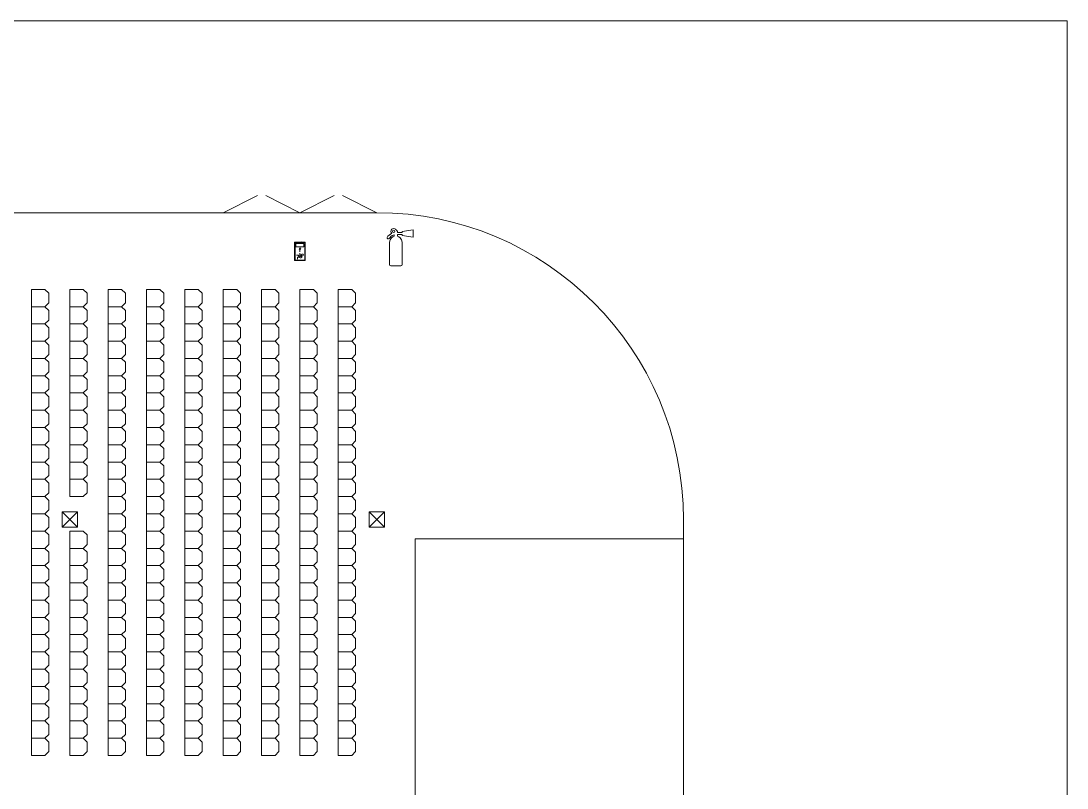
# Model space of a CAD drawing. Header units: metres. Extents: x -5 to 50, y -3 to 37.
# Drawn here: x 22.73 to 50, y 17 to 37 of the extents above; entities that cross this region are included whole.
import ezdxf

# ---------------------------------------------------------------- set-up
doc = ezdxf.new("R2010")
doc.units = ezdxf.units.M
for name, color, linetype, lineweight, true_color in [('Interior', 6, 'Continuous', 0, 0xff00ff), ('Meta', 178, 'Continuous', 0, 0x000000), ('Symbols', 5, 'Continuous', 0, 0x0000ff), ('Tent', 178, 'Continuous', 0, 0x000000)]:
    doc.layers.add(name, color=color, linetype=linetype, lineweight=lineweight, true_color=true_color)

msp = doc.modelspace()

# ---------------------------------------------------------------- linework, layer by layer
at = {"layer": 'Interior', "flags": 128}
for points in [[(23.35, 30), (23.45, 29.9), (23.45, 29.65), (23.35, 29.55), (23, 29.55), (23, 30)], [(24.35, 30), (24.45, 29.9), (24.45, 29.65), (24.35, 29.55), (24, 29.55), (24, 30)], [(25.35, 30), (25.45, 29.9), (25.45, 29.65), (25.35, 29.55), (25, 29.55), (25, 30)], [(26.35, 30), (26.45, 29.9), (26.45, 29.65), (26.35, 29.55), (26, 29.55), (26, 30)], [(27.35, 30), (27.45, 29.9), (27.45, 29.65), (27.35, 29.55), (27, 29.55), (27, 30)], [(28.35, 30), (28.45, 29.9), (28.45, 29.65), (28.35, 29.55), (28, 29.55), (28, 30)], [(29.35, 30), (29.45, 29.9), (29.45, 29.65), (29.35, 29.55), (29, 29.55), (29, 30)], [(30.35, 30), (30.45, 29.9), (30.45, 29.65), (30.35, 29.55), (30, 29.55), (30, 30)], [(31.35, 30), (31.45, 29.9), (31.45, 29.65), (31.35, 29.55), (31, 29.55), (31, 30)], [(23.35, 29.55), (23.45, 29.45), (23.45, 29.2), (23.35, 29.1), (23, 29.1), (23, 29.55)], [(24.35, 29.55), (24.45, 29.45), (24.45, 29.2), (24.35, 29.1), (24, 29.1), (24, 29.55)], [(25.35, 29.55), (25.45, 29.45), (25.45, 29.2), (25.35, 29.1), (25, 29.1), (25, 29.55)], [(26.35, 29.55), (26.45, 29.45), (26.45, 29.2), (26.35, 29.1), (26, 29.1), (26, 29.55)], [(27.35, 29.55), (27.45, 29.45), (27.45, 29.2), (27.35, 29.1), (27, 29.1), (27, 29.55)], [(28.35, 29.55), (28.45, 29.45), (28.45, 29.2), (28.35, 29.1), (28, 29.1), (28, 29.55)], [(29.35, 29.55), (29.45, 29.45), (29.45, 29.2), (29.35, 29.1), (29, 29.1), (29, 29.55)], [(30.35, 29.55), (30.45, 29.45), (30.45, 29.2), (30.35, 29.1), (30, 29.1), (30, 29.55)], [(31.35, 29.55), (31.45, 29.45), (31.45, 29.2), (31.35, 29.1), (31, 29.1), (31, 29.55)], [(23.35, 29.1), (23.45, 29), (23.45, 28.75), (23.35, 28.65), (23, 28.65), (23, 29.1)], [(24.35, 29.1), (24.45, 29), (24.45, 28.75), (24.35, 28.65), (24, 28.65), (24, 29.1)], [(25.35, 29.1), (25.45, 29), (25.45, 28.75), (25.35, 28.65), (25, 28.65), (25, 29.1)], [(26.35, 29.1), (26.45, 29), (26.45, 28.75), (26.35, 28.65), (26, 28.65), (26, 29.1)], [(27.35, 29.1), (27.45, 29), (27.45, 28.75), (27.35, 28.65), (27, 28.65), (27, 29.1)], [(28.35, 29.1), (28.45, 29), (28.45, 28.75), (28.35, 28.65), (28, 28.65), (28, 29.1)], [(29.35, 29.1), (29.45, 29), (29.45, 28.75), (29.35, 28.65), (29, 28.65), (29, 29.1)], [(30.35, 29.1), (30.45, 29), (30.45, 28.75), (30.35, 28.65), (30, 28.65), (30, 29.1)], [(31.35, 29.1), (31.45, 29), (31.45, 28.75), (31.35, 28.65), (31, 28.65), (31, 29.1)], [(23.35, 28.65), (23.45, 28.55), (23.45, 28.3), (23.35, 28.2), (23, 28.2), (23, 28.65)], [(24.35, 28.65), (24.45, 28.55), (24.45, 28.3), (24.35, 28.2), (24, 28.2), (24, 28.65)], [(25.35, 28.65), (25.45, 28.55), (25.45, 28.3), (25.35, 28.2), (25, 28.2), (25, 28.65)], [(26.35, 28.65), (26.45, 28.55), (26.45, 28.3), (26.35, 28.2), (26, 28.2), (26, 28.65)], [(27.35, 28.65), (27.45, 28.55), (27.45, 28.3), (27.35, 28.2), (27, 28.2), (27, 28.65)], [(28.35, 28.65), (28.45, 28.55), (28.45, 28.3), (28.35, 28.2), (28, 28.2), (28, 28.65)], [(29.35, 28.65), (29.45, 28.55), (29.45, 28.3), (29.35, 28.2), (29, 28.2), (29, 28.65)], [(30.35, 28.65), (30.45, 28.55), (30.45, 28.3), (30.35, 28.2), (30, 28.2), (30, 28.65)], [(31.35, 28.65), (31.45, 28.55), (31.45, 28.3), (31.35, 28.2), (31, 28.2), (31, 28.65)], [(23.35, 28.2), (23.45, 28.1), (23.45, 27.85), (23.35, 27.75), (23, 27.75), (23, 28.2)], [(24.35, 28.2), (24.45, 28.1), (24.45, 27.85), (24.35, 27.75), (24, 27.75), (24, 28.2)], [(25.35, 28.2), (25.45, 28.1), (25.45, 27.85), (25.35, 27.75), (25, 27.75), (25, 28.2)], [(26.35, 28.2), (26.45, 28.1), (26.45, 27.85), (26.35, 27.75), (26, 27.75), (26, 28.2)], [(27.35, 28.2), (27.45, 28.1), (27.45, 27.85), (27.35, 27.75), (27, 27.75), (27, 28.2)], [(28.35, 28.2), (28.45, 28.1), (28.45, 27.85), (28.35, 27.75), (28, 27.75), (28, 28.2)], [(29.35, 28.2), (29.45, 28.1), (29.45, 27.85), (29.35, 27.75), (29, 27.75), (29, 28.2)], [(30.35, 28.2), (30.45, 28.1), (30.45, 27.85), (30.35, 27.75), (30, 27.75), (30, 28.2)], [(31.35, 28.2), (31.45, 28.1), (31.45, 27.85), (31.35, 27.75), (31, 27.75), (31, 28.2)], [(23.35, 27.75), (23.45, 27.65), (23.45, 27.4), (23.35, 27.3), (23, 27.3), (23, 27.75)], [(24.35, 27.75), (24.45, 27.65), (24.45, 27.4), (24.35, 27.3), (24, 27.3), (24, 27.75)], [(25.35, 27.75), (25.45, 27.65), (25.45, 27.4), (25.35, 27.3), (25, 27.3), (25, 27.75)], [(26.35, 27.75), (26.45, 27.65), (26.45, 27.4), (26.35, 27.3), (26, 27.3), (26, 27.75)], [(27.35, 27.75), (27.45, 27.65), (27.45, 27.4), (27.35, 27.3), (27, 27.3), (27, 27.75)], [(28.35, 27.75), (28.45, 27.65), (28.45, 27.4), (28.35, 27.3), (28, 27.3), (28, 27.75)], [(29.35, 27.75), (29.45, 27.65), (29.45, 27.4), (29.35, 27.3), (29, 27.3), (29, 27.75)], [(30.35, 27.75), (30.45, 27.65), (30.45, 27.4), (30.35, 27.3), (30, 27.3), (30, 27.75)], [(31.35, 27.75), (31.45, 27.65), (31.45, 27.4), (31.35, 27.3), (31, 27.3), (31, 27.75)], [(23.35, 27.3), (23.45, 27.2), (23.45, 26.95), (23.35, 26.85), (23, 26.85), (23, 27.3)], [(24.35, 27.3), (24.45, 27.2), (24.45, 26.95), (24.35, 26.85), (24, 26.85), (24, 27.3)], [(25.35, 27.3), (25.45, 27.2), (25.45, 26.95), (25.35, 26.85), (25, 26.85), (25, 27.3)], [(26.35, 27.3), (26.45, 27.2), (26.45, 26.95), (26.35, 26.85), (26, 26.85), (26, 27.3)], [(27.35, 27.3), (27.45, 27.2), (27.45, 26.95), (27.35, 26.85), (27, 26.85), (27, 27.3)], [(28.35, 27.3), (28.45, 27.2), (28.45, 26.95), (28.35, 26.85), (28, 26.85), (28, 27.3)], [(29.35, 27.3), (29.45, 27.2), (29.45, 26.95), (29.35, 26.85), (29, 26.85), (29, 27.3)], [(30.35, 27.3), (30.45, 27.2), (30.45, 26.95), (30.35, 26.85), (30, 26.85), (30, 27.3)], [(31.35, 27.3), (31.45, 27.2), (31.45, 26.95), (31.35, 26.85), (31, 26.85), (31, 27.3)], [(23.35, 26.85), (23.45, 26.75), (23.45, 26.5), (23.35, 26.4), (23, 26.4), (23, 26.85)], [(24.35, 26.85), (24.45, 26.75), (24.45, 26.5), (24.35, 26.4), (24, 26.4), (24, 26.85)], [(25.35, 26.85), (25.45, 26.75), (25.45, 26.5), (25.35, 26.4), (25, 26.4), (25, 26.85)], [(26.35, 26.85), (26.45, 26.75), (26.45, 26.5), (26.35, 26.4), (26, 26.4), (26, 26.85)], [(27.35, 26.85), (27.45, 26.75), (27.45, 26.5), (27.35, 26.4), (27, 26.4), (27, 26.85)], [(28.35, 26.85), (28.45, 26.75), (28.45, 26.5), (28.35, 26.4), (28, 26.4), (28, 26.85)], [(29.35, 26.85), (29.45, 26.75), (29.45, 26.5), (29.35, 26.4), (29, 26.4), (29, 26.85)], [(30.35, 26.85), (30.45, 26.75), (30.45, 26.5), (30.35, 26.4), (30, 26.4), (30, 26.85)], [(31.35, 26.85), (31.45, 26.75), (31.45, 26.5), (31.35, 26.4), (31, 26.4), (31, 26.85)], [(23.35, 26.4), (23.45, 26.3), (23.45, 26.05), (23.35, 25.95), (23, 25.95), (23, 26.4)], [(24.35, 26.4), (24.45, 26.3), (24.45, 26.05), (24.35, 25.95), (24, 25.95), (24, 26.4)], [(25.35, 26.4), (25.45, 26.3), (25.45, 26.05), (25.35, 25.95), (25, 25.95), (25, 26.4)], [(26.35, 26.4), (26.45, 26.3), (26.45, 26.05), (26.35, 25.95), (26, 25.95), (26, 26.4)], [(27.35, 26.4), (27.45, 26.3), (27.45, 26.05), (27.35, 25.95), (27, 25.95), (27, 26.4)], [(28.35, 26.4), (28.45, 26.3), (28.45, 26.05), (28.35, 25.95), (28, 25.95), (28, 26.4)], [(29.35, 26.4), (29.45, 26.3), (29.45, 26.05), (29.35, 25.95), (29, 25.95), (29, 26.4)], [(30.35, 26.4), (30.45, 26.3), (30.45, 26.05), (30.35, 25.95), (30, 25.95), (30, 26.4)], [(31.35, 26.4), (31.45, 26.3), (31.45, 26.05), (31.35, 25.95), (31, 25.95), (31, 26.4)], [(23.35, 25.95), (23.45, 25.85), (23.45, 25.6), (23.35, 25.5), (23, 25.5), (23, 25.95)], [(24.35, 25.95), (24.45, 25.85), (24.45, 25.6), (24.35, 25.5), (24, 25.5), (24, 25.95)], [(25.35, 25.95), (25.45, 25.85), (25.45, 25.6), (25.35, 25.5), (25, 25.5), (25, 25.95)], [(26.35, 25.95), (26.45, 25.85), (26.45, 25.6), (26.35, 25.5), (26, 25.5), (26, 25.95)], [(27.35, 25.95), (27.45, 25.85), (27.45, 25.6), (27.35, 25.5), (27, 25.5), (27, 25.95)], [(28.35, 25.95), (28.45, 25.85), (28.45, 25.6), (28.35, 25.5), (28, 25.5), (28, 25.95)], [(29.35, 25.95), (29.45, 25.85), (29.45, 25.6), (29.35, 25.5), (29, 25.5), (29, 25.95)], [(30.35, 25.95), (30.45, 25.85), (30.45, 25.6), (30.35, 25.5), (30, 25.5), (30, 25.95)], [(31.35, 25.95), (31.45, 25.85), (31.45, 25.6), (31.35, 25.5), (31, 25.5), (31, 25.95)], [(23.35, 25.5), (23.45, 25.4), (23.45, 25.15), (23.35, 25.05), (23, 25.05), (23, 25.5)], [(24.35, 25.5), (24.45, 25.4), (24.45, 25.15), (24.35, 25.05), (24, 25.05), (24, 25.5)], [(25.35, 25.5), (25.45, 25.4), (25.45, 25.15), (25.35, 25.05), (25, 25.05), (25, 25.5)], [(26.35, 25.5), (26.45, 25.4), (26.45, 25.15), (26.35, 25.05), (26, 25.05), (26, 25.5)], [(27.35, 25.5), (27.45, 25.4), (27.45, 25.15), (27.35, 25.05), (27, 25.05), (27, 25.5)], [(28.35, 25.5), (28.45, 25.4), (28.45, 25.15), (28.35, 25.05), (28, 25.05), (28, 25.5)], [(29.35, 25.5), (29.45, 25.4), (29.45, 25.15), (29.35, 25.05), (29, 25.05), (29, 25.5)], [(30.35, 25.5), (30.45, 25.4), (30.45, 25.15), (30.35, 25.05), (30, 25.05), (30, 25.5)], [(31.35, 25.5), (31.45, 25.4), (31.45, 25.15), (31.35, 25.05), (31, 25.05), (31, 25.5)], [(23.35, 25.05), (23.45, 24.95), (23.45, 24.7), (23.35, 24.6), (23, 24.6), (23, 25.05)], [(24.35, 25.05), (24.45, 24.95), (24.45, 24.7), (24.35, 24.6), (24, 24.6), (24, 25.05)], [(25.35, 25.05), (25.45, 24.95), (25.45, 24.7), (25.35, 24.6), (25, 24.6), (25, 25.05)], [(26.35, 25.05), (26.45, 24.95), (26.45, 24.7), (26.35, 24.6), (26, 24.6), (26, 25.05)], [(27.35, 25.05), (27.45, 24.95), (27.45, 24.7), (27.35, 24.6), (27, 24.6), (27, 25.05)], [(28.35, 25.05), (28.45, 24.95), (28.45, 24.7), (28.35, 24.6), (28, 24.6), (28, 25.05)], [(29.35, 25.05), (29.45, 24.95), (29.45, 24.7), (29.35, 24.6), (29, 24.6), (29, 25.05)], [(30.35, 25.05), (30.45, 24.95), (30.45, 24.7), (30.35, 24.6), (30, 24.6), (30, 25.05)], [(31.35, 25.05), (31.45, 24.95), (31.45, 24.7), (31.35, 24.6), (31, 24.6), (31, 25.05)], [(23.35, 24.6), (23.45, 24.5), (23.45, 24.25), (23.35, 24.15), (23, 24.15), (23, 24.6)], [(25.35, 24.6), (25.45, 24.5), (25.45, 24.25), (25.35, 24.15), (25, 24.15), (25, 24.6)], [(26.35, 24.6), (26.45, 24.5), (26.45, 24.25), (26.35, 24.15), (26, 24.15), (26, 24.6)], [(27.35, 24.6), (27.45, 24.5), (27.45, 24.25), (27.35, 24.15), (27, 24.15), (27, 24.6)], [(28.35, 24.6), (28.45, 24.5), (28.45, 24.25), (28.35, 24.15), (28, 24.15), (28, 24.6)], [(29.35, 24.6), (29.45, 24.5), (29.45, 24.25), (29.35, 24.15), (29, 24.15), (29, 24.6)], [(30.35, 24.6), (30.45, 24.5), (30.45, 24.25), (30.35, 24.15), (30, 24.15), (30, 24.6)], [(31.35, 24.6), (31.45, 24.5), (31.45, 24.25), (31.35, 24.15), (31, 24.15), (31, 24.6)], [(23.35, 24.15), (23.45, 24.05), (23.45, 23.8), (23.35, 23.7), (23, 23.7), (23, 24.15)], [(25.35, 24.15), (25.45, 24.05), (25.45, 23.8), (25.35, 23.7), (25, 23.7), (25, 24.15)], [(26.35, 24.15), (26.45, 24.05), (26.45, 23.8), (26.35, 23.7), (26, 23.7), (26, 24.15)], [(27.35, 24.15), (27.45, 24.05), (27.45, 23.8), (27.35, 23.7), (27, 23.7), (27, 24.15)], [(28.35, 24.15), (28.45, 24.05), (28.45, 23.8), (28.35, 23.7), (28, 23.7), (28, 24.15)], [(29.35, 24.15), (29.45, 24.05), (29.45, 23.8), (29.35, 23.7), (29, 23.7), (29, 24.15)], [(30.35, 24.15), (30.45, 24.05), (30.45, 23.8), (30.35, 23.7), (30, 23.7), (30, 24.15)], [(31.35, 24.15), (31.45, 24.05), (31.45, 23.8), (31.35, 23.7), (31, 23.7), (31, 24.15)], [(23.35, 23.7), (23.45, 23.6), (23.45, 23.35), (23.35, 23.25), (23, 23.25), (23, 23.7)], [(24.35, 23.7), (24.45, 23.6), (24.45, 23.35), (24.35, 23.25), (24, 23.25), (24, 23.7)], [(25.35, 23.7), (25.45, 23.6), (25.45, 23.35), (25.35, 23.25), (25, 23.25), (25, 23.7)], [(26.35, 23.7), (26.45, 23.6), (26.45, 23.35), (26.35, 23.25), (26, 23.25), (26, 23.7)], [(27.35, 23.7), (27.45, 23.6), (27.45, 23.35), (27.35, 23.25), (27, 23.25), (27, 23.7)], [(28.35, 23.7), (28.45, 23.6), (28.45, 23.35), (28.35, 23.25), (28, 23.25), (28, 23.7)], [(29.35, 23.7), (29.45, 23.6), (29.45, 23.35), (29.35, 23.25), (29, 23.25), (29, 23.7)], [(30.35, 23.7), (30.45, 23.6), (30.45, 23.35), (30.35, 23.25), (30, 23.25), (30, 23.7)], [(31.35, 23.7), (31.45, 23.6), (31.45, 23.35), (31.35, 23.25), (31, 23.25), (31, 23.7)], [(23.35, 23.25), (23.45, 23.15), (23.45, 22.9), (23.35, 22.8), (23, 22.8), (23, 23.25)], [(24.35, 23.25), (24.45, 23.15), (24.45, 22.9), (24.35, 22.8), (24, 22.8), (24, 23.25)], [(25.35, 23.25), (25.45, 23.15), (25.45, 22.9), (25.35, 22.8), (25, 22.8), (25, 23.25)], [(26.35, 23.25), (26.45, 23.15), (26.45, 22.9), (26.35, 22.8), (26, 22.8), (26, 23.25)], [(27.35, 23.25), (27.45, 23.15), (27.45, 22.9), (27.35, 22.8), (27, 22.8), (27, 23.25)], [(28.35, 23.25), (28.45, 23.15), (28.45, 22.9), (28.35, 22.8), (28, 22.8), (28, 23.25)], [(29.35, 23.25), (29.45, 23.15), (29.45, 22.9), (29.35, 22.8), (29, 22.8), (29, 23.25)], [(30.35, 23.25), (30.45, 23.15), (30.45, 22.9), (30.35, 22.8), (30, 22.8), (30, 23.25)], [(31.35, 23.25), (31.45, 23.15), (31.45, 22.9), (31.35, 22.8), (31, 22.8), (31, 23.25)], [(23.35, 22.8), (23.45, 22.7), (23.45, 22.45), (23.35, 22.35), (23, 22.35), (23, 22.8)], [(24.35, 22.8), (24.45, 22.7), (24.45, 22.45), (24.35, 22.35), (24, 22.35), (24, 22.8)], [(25.35, 22.8), (25.45, 22.7), (25.45, 22.45), (25.35, 22.35), (25, 22.35), (25, 22.8)], [(26.35, 22.8), (26.45, 22.7), (26.45, 22.45), (26.35, 22.35), (26, 22.35), (26, 22.8)], [(27.35, 22.8), (27.45, 22.7), (27.45, 22.45), (27.35, 22.35), (27, 22.35), (27, 22.8)], [(28.35, 22.8), (28.45, 22.7), (28.45, 22.45), (28.35, 22.35), (28, 22.35), (28, 22.8)], [(29.35, 22.8), (29.45, 22.7), (29.45, 22.45), (29.35, 22.35), (29, 22.35), (29, 22.8)], [(30.35, 22.8), (30.45, 22.7), (30.45, 22.45), (30.35, 22.35), (30, 22.35), (30, 22.8)], [(31.35, 22.8), (31.45, 22.7), (31.45, 22.45), (31.35, 22.35), (31, 22.35), (31, 22.8)], [(23.35, 22.35), (23.45, 22.25), (23.45, 22), (23.35, 21.9), (23, 21.9), (23, 22.35)], [(24.35, 22.35), (24.45, 22.25), (24.45, 22), (24.35, 21.9), (24, 21.9), (24, 22.35)], [(25.35, 22.35), (25.45, 22.25), (25.45, 22), (25.35, 21.9), (25, 21.9), (25, 22.35)], [(26.35, 22.35), (26.45, 22.25), (26.45, 22), (26.35, 21.9), (26, 21.9), (26, 22.35)], [(27.35, 22.35), (27.45, 22.25), (27.45, 22), (27.35, 21.9), (27, 21.9), (27, 22.35)], [(28.35, 22.35), (28.45, 22.25), (28.45, 22), (28.35, 21.9), (28, 21.9), (28, 22.35)], [(29.35, 22.35), (29.45, 22.25), (29.45, 22), (29.35, 21.9), (29, 21.9), (29, 22.35)], [(30.35, 22.35), (30.45, 22.25), (30.45, 22), (30.35, 21.9), (30, 21.9), (30, 22.35)], [(31.35, 22.35), (31.45, 22.25), (31.45, 22), (31.35, 21.9), (31, 21.9), (31, 22.35)], [(23.35, 21.9), (23.45, 21.8), (23.45, 21.55), (23.35, 21.45), (23, 21.45), (23, 21.9)], [(24.35, 21.9), (24.45, 21.8), (24.45, 21.55), (24.35, 21.45), (24, 21.45), (24, 21.9)], [(25.35, 21.9), (25.45, 21.8), (25.45, 21.55), (25.35, 21.45), (25, 21.45), (25, 21.9)], [(26.35, 21.9), (26.45, 21.8), (26.45, 21.55), (26.35, 21.45), (26, 21.45), (26, 21.9)], [(27.35, 21.9), (27.45, 21.8), (27.45, 21.55), (27.35, 21.45), (27, 21.45), (27, 21.9)], [(28.35, 21.9), (28.45, 21.8), (28.45, 21.55), (28.35, 21.45), (28, 21.45), (28, 21.9)], [(29.35, 21.9), (29.45, 21.8), (29.45, 21.55), (29.35, 21.45), (29, 21.45), (29, 21.9)], [(30.35, 21.9), (30.45, 21.8), (30.45, 21.55), (30.35, 21.45), (30, 21.45), (30, 21.9)], [(31.35, 21.9), (31.45, 21.8), (31.45, 21.55), (31.35, 21.45), (31, 21.45), (31, 21.9)], [(23.35, 21.45), (23.45, 21.35), (23.45, 21.1), (23.35, 21), (23, 21), (23, 21.45)], [(24.35, 21.45), (24.45, 21.35), (24.45, 21.1), (24.35, 21), (24, 21), (24, 21.45)], [(25.35, 21.45), (25.45, 21.35), (25.45, 21.1), (25.35, 21), (25, 21), (25, 21.45)], [(26.35, 21.45), (26.45, 21.35), (26.45, 21.1), (26.35, 21), (26, 21), (26, 21.45)], [(27.35, 21.45), (27.45, 21.35), (27.45, 21.1), (27.35, 21), (27, 21), (27, 21.45)], [(28.35, 21.45), (28.45, 21.35), (28.45, 21.1), (28.35, 21), (28, 21), (28, 21.45)], [(29.35, 21.45), (29.45, 21.35), (29.45, 21.1), (29.35, 21), (29, 21), (29, 21.45)], [(30.35, 21.45), (30.45, 21.35), (30.45, 21.1), (30.35, 21), (30, 21), (30, 21.45)], [(31.35, 21.45), (31.45, 21.35), (31.45, 21.1), (31.35, 21), (31, 21), (31, 21.45)], [(23.35, 21), (23.45, 20.9), (23.45, 20.65), (23.35, 20.55), (23, 20.55), (23, 21)], [(24.35, 21), (24.45, 20.9), (24.45, 20.65), (24.35, 20.55), (24, 20.55), (24, 21)], [(25.35, 21), (25.45, 20.9), (25.45, 20.65), (25.35, 20.55), (25, 20.55), (25, 21)], [(26.35, 21), (26.45, 20.9), (26.45, 20.65), (26.35, 20.55), (26, 20.55), (26, 21)], [(27.35, 21), (27.45, 20.9), (27.45, 20.65), (27.35, 20.55), (27, 20.55), (27, 21)], [(28.35, 21), (28.45, 20.9), (28.45, 20.65), (28.35, 20.55), (28, 20.55), (28, 21)], [(29.35, 21), (29.45, 20.9), (29.45, 20.65), (29.35, 20.55), (29, 20.55), (29, 21)], [(30.35, 21), (30.45, 20.9), (30.45, 20.65), (30.35, 20.55), (30, 20.55), (30, 21)], [(31.35, 21), (31.45, 20.9), (31.45, 20.65), (31.35, 20.55), (31, 20.55), (31, 21)], [(23.35, 20.55), (23.45, 20.45), (23.45, 20.2), (23.35, 20.1), (23, 20.1), (23, 20.55)], [(24.35, 20.55), (24.45, 20.45), (24.45, 20.2), (24.35, 20.1), (24, 20.1), (24, 20.55)], [(25.35, 20.55), (25.45, 20.45), (25.45, 20.2), (25.35, 20.1), (25, 20.1), (25, 20.55)], [(26.35, 20.55), (26.45, 20.45), (26.45, 20.2), (26.35, 20.1), (26, 20.1), (26, 20.55)], [(27.35, 20.55), (27.45, 20.45), (27.45, 20.2), (27.35, 20.1), (27, 20.1), (27, 20.55)], [(28.35, 20.55), (28.45, 20.45), (28.45, 20.2), (28.35, 20.1), (28, 20.1), (28, 20.55)], [(29.35, 20.55), (29.45, 20.45), (29.45, 20.2), (29.35, 20.1), (29, 20.1), (29, 20.55)], [(30.35, 20.55), (30.45, 20.45), (30.45, 20.2), (30.35, 20.1), (30, 20.1), (30, 20.55)], [(31.35, 20.55), (31.45, 20.45), (31.45, 20.2), (31.35, 20.1), (31, 20.1), (31, 20.55)], [(23.35, 20.1), (23.45, 20), (23.45, 19.75), (23.35, 19.65), (23, 19.65), (23, 20.1)], [(24.35, 20.1), (24.45, 20), (24.45, 19.75), (24.35, 19.65), (24, 19.65), (24, 20.1)], [(25.35, 20.1), (25.45, 20), (25.45, 19.75), (25.35, 19.65), (25, 19.65), (25, 20.1)], [(26.35, 20.1), (26.45, 20), (26.45, 19.75), (26.35, 19.65), (26, 19.65), (26, 20.1)], [(27.35, 20.1), (27.45, 20), (27.45, 19.75), (27.35, 19.65), (27, 19.65), (27, 20.1)], [(28.35, 20.1), (28.45, 20), (28.45, 19.75), (28.35, 19.65), (28, 19.65), (28, 20.1)], [(29.35, 20.1), (29.45, 20), (29.45, 19.75), (29.35, 19.65), (29, 19.65), (29, 20.1)], [(30.35, 20.1), (30.45, 20), (30.45, 19.75), (30.35, 19.65), (30, 19.65), (30, 20.1)], [(31.35, 20.1), (31.45, 20), (31.45, 19.75), (31.35, 19.65), (31, 19.65), (31, 20.1)], [(23.35, 19.65), (23.45, 19.55), (23.45, 19.3), (23.35, 19.2), (23, 19.2), (23, 19.65)], [(24.35, 19.65), (24.45, 19.55), (24.45, 19.3), (24.35, 19.2), (24, 19.2), (24, 19.65)], [(25.35, 19.65), (25.45, 19.55), (25.45, 19.3), (25.35, 19.2), (25, 19.2), (25, 19.65)], [(26.35, 19.65), (26.45, 19.55), (26.45, 19.3), (26.35, 19.2), (26, 19.2), (26, 19.65)], [(27.35, 19.65), (27.45, 19.55), (27.45, 19.3), (27.35, 19.2), (27, 19.2), (27, 19.65)], [(28.35, 19.65), (28.45, 19.55), (28.45, 19.3), (28.35, 19.2), (28, 19.2), (28, 19.65)], [(29.35, 19.65), (29.45, 19.55), (29.45, 19.3), (29.35, 19.2), (29, 19.2), (29, 19.65)], [(30.35, 19.65), (30.45, 19.55), (30.45, 19.3), (30.35, 19.2), (30, 19.2), (30, 19.65)], [(31.35, 19.65), (31.45, 19.55), (31.45, 19.3), (31.35, 19.2), (31, 19.2), (31, 19.65)], [(23.35, 19.2), (23.45, 19.1), (23.45, 18.85), (23.35, 18.75), (23, 18.75), (23, 19.2)], [(24.35, 19.2), (24.45, 19.1), (24.45, 18.85), (24.35, 18.75), (24, 18.75), (24, 19.2)], [(25.35, 19.2), (25.45, 19.1), (25.45, 18.85), (25.35, 18.75), (25, 18.75), (25, 19.2)], [(26.35, 19.2), (26.45, 19.1), (26.45, 18.85), (26.35, 18.75), (26, 18.75), (26, 19.2)], [(27.35, 19.2), (27.45, 19.1), (27.45, 18.85), (27.35, 18.75), (27, 18.75), (27, 19.2)], [(28.35, 19.2), (28.45, 19.1), (28.45, 18.85), (28.35, 18.75), (28, 18.75), (28, 19.2)], [(29.35, 19.2), (29.45, 19.1), (29.45, 18.85), (29.35, 18.75), (29, 18.75), (29, 19.2)], [(30.35, 19.2), (30.45, 19.1), (30.45, 18.85), (30.35, 18.75), (30, 18.75), (30, 19.2)], [(31.35, 19.2), (31.45, 19.1), (31.45, 18.85), (31.35, 18.75), (31, 18.75), (31, 19.2)], [(23.35, 18.75), (23.45, 18.65), (23.45, 18.4), (23.35, 18.3), (23, 18.3), (23, 18.75)], [(24.35, 18.75), (24.45, 18.65), (24.45, 18.4), (24.35, 18.3), (24, 18.3), (24, 18.75)], [(25.35, 18.75), (25.45, 18.65), (25.45, 18.4), (25.35, 18.3), (25, 18.3), (25, 18.75)], [(26.35, 18.75), (26.45, 18.65), (26.45, 18.4), (26.35, 18.3), (26, 18.3), (26, 18.75)], [(27.35, 18.75), (27.45, 18.65), (27.45, 18.4), (27.35, 18.3), (27, 18.3), (27, 18.75)], [(28.35, 18.75), (28.45, 18.65), (28.45, 18.4), (28.35, 18.3), (28, 18.3), (28, 18.75)], [(29.35, 18.75), (29.45, 18.65), (29.45, 18.4), (29.35, 18.3), (29, 18.3), (29, 18.75)], [(30.35, 18.75), (30.45, 18.65), (30.45, 18.4), (30.35, 18.3), (30, 18.3), (30, 18.75)], [(31.35, 18.75), (31.45, 18.65), (31.45, 18.4), (31.35, 18.3), (31, 18.3), (31, 18.75)], [(23.35, 18.3), (23.45, 18.2), (23.45, 17.95), (23.35, 17.85), (23, 17.85), (23, 18.3)], [(24.35, 18.3), (24.45, 18.2), (24.45, 17.95), (24.35, 17.85), (24, 17.85), (24, 18.3)], [(25.35, 18.3), (25.45, 18.2), (25.45, 17.95), (25.35, 17.85), (25, 17.85), (25, 18.3)], [(26.35, 18.3), (26.45, 18.2), (26.45, 17.95), (26.35, 17.85), (26, 17.85), (26, 18.3)], [(27.35, 18.3), (27.45, 18.2), (27.45, 17.95), (27.35, 17.85), (27, 17.85), (27, 18.3)], [(28.35, 18.3), (28.45, 18.2), (28.45, 17.95), (28.35, 17.85), (28, 17.85), (28, 18.3)], [(29.35, 18.3), (29.45, 18.2), (29.45, 17.95), (29.35, 17.85), (29, 17.85), (29, 18.3)], [(30.35, 18.3), (30.45, 18.2), (30.45, 17.95), (30.35, 17.85), (30, 17.85), (30, 18.3)], [(31.35, 18.3), (31.45, 18.2), (31.45, 17.95), (31.35, 17.85), (31, 17.85), (31, 18.3)]]:
    msp.add_lwpolyline(points, close=True, dxfattribs=at)
msp.add_lwpolyline([(40, 23.5), (33, 23.5), (33, 8.5), (40, 8.5)], dxfattribs=at)
at = {"layer": 'Meta', "flags": 128}
msp.add_lwpolyline([(50, -3), (50, 37), (-5, 37), (-5, -3)], close=True, dxfattribs=at)
at = {"layer": 'Symbols'}
for p, q in [((32.443, 31.483), (32.443, 31.483)), ((32.454, 31.421), (32.454, 31.387)), ((32.454, 31.387), (32.454, 31.387)), ((32.546, 31.529), (32.513, 31.529)), ((32.546, 31.487), (32.546, 31.529)), ((32.662, 31.487), (32.546, 31.487)), ((32.546, 31.387), (32.546, 31.428)), ((32.546, 31.428), (32.662, 31.428)), ((32.948, 31.555), (32.662, 31.514)), ((32.662, 31.514), (32.662, 31.487)), ((32.662, 31.428), (32.662, 31.403)), ((32.662, 31.403), (32.948, 31.36)), ((32.948, 31.36), (32.948, 31.555)), ((30.099, 31.2), (29.895, 31.2)), ((29.895, 31.2), (29.895, 31.109)), ((29.895, 31.109), (30.099, 31.109)), ((30.039, 31.25), (30.039, 31.25)), ((30.099, 31.109), (30.099, 31.2)), ((32.662, 30.651), (32.662, 31.23)), ((29.955, 30.889), (29.908, 30.889)), ((29.934, 30.838), (29.934, 30.785)), ((29.983, 30.838), (29.934, 30.838)), ((29.979, 30.849), (29.955, 30.889)), ((30.024, 30.901), (29.969, 30.86)), ((29.969, 30.86), (29.989, 30.831)), ((29.977, 31.049), (29.999, 31.086)), ((30.021, 31.049), (29.977, 31.049)), ((29.989, 30.831), (30.048, 30.875)), ((29.999, 31.086), (30.021, 31.049)), ((29.999, 30.98), (29.999, 31.063)), ((30.001, 30.898), (30.001, 30.943)), ((30.04, 30.898), (30.001, 30.898)), ((30.016, 30.811), (30.047, 30.835)), ((30.021, 31.049), (30.021, 31.049)), ((30.048, 30.875), (30.024, 30.901)), ((30.047, 30.88), (30.04, 30.898)), ((30.047, 30.835), (30.047, 30.88)), ((30.048, 30.875), (30.048, 30.875)), ((32.371, 30.613), (32.626, 30.613))]:
    msp.add_line(p, q, dxfattribs=at)
at = {"layer": 'Symbols', "lineweight": 0}
for p, q in [((30.139, 31.235), (29.861, 31.235)), ((29.861, 31.235), (29.861, 30.75)), ((30.125, 31.221), (29.875, 31.221)), ((29.875, 31.221), (29.875, 30.766)), ((30.125, 30.766), (30.125, 31.221)), ((30.139, 30.75), (30.139, 31.235)), ((29.861, 30.75), (30.139, 30.75)), ((29.875, 30.766), (30.125, 30.766)), ((30.125, 30.766), (30.125, 30.766))]:
    msp.add_line(p, q, dxfattribs=at)
at = {"layer": 'Symbols', "flags": 128}
msp.add_lwpolyline([(32.336, 31.23), (32.336, 30.651)], dxfattribs=at)
at = {"layer": 'Symbols'}
msp.add_circle((30.066, 30.9), 0.0232, dxfattribs=at)
for start, end in [(90.001, 179.9955), (180.0072, 269.9997), (0.0013, 89.9932), (270.0061, 359.996)]:
    msp.add_arc((32.443, 31.516), 0.033, start, end, dxfattribs=at)
for points in [[(32.393, 31.463), (32.348, 31.447), (32.289, 31.391), (32.277, 31.357)], [(32.329, 31.329), (32.352, 31.362), (32.378, 31.402), (32.454, 31.421)], [(32.454, 31.387), (32.423, 31.381), (32.336, 31.33), (32.336, 31.23)], [(32.444, 31.589), (32.405, 31.589), (32.369, 31.558), (32.369, 31.512)], [(32.369, 31.512), (32.369, 31.49), (32.382, 31.47), (32.393, 31.463)], [(32.513, 31.529), (32.513, 31.555), (32.484, 31.589), (32.444, 31.589)], [(32.662, 31.23), (32.662, 31.33), (32.578, 31.381), (32.546, 31.387)], [(32.277, 31.357), (32.261, 31.324), (32.306, 31.297), (32.329, 31.329)], [(32.336, 30.651), (32.336, 30.637), (32.342, 30.613), (32.371, 30.613)], [(32.626, 30.613), (32.655, 30.613), (32.662, 30.637), (32.662, 30.651)]]:
    msp.add_open_spline(points, degree=3, dxfattribs=at)
at = {"layer": 'Tent'}
for p, q in [((28, 32), (28.894, 32.447)), ((30, 32), (29.106, 32.447)), ((30, 32), (30.894, 32.447)), ((32, 32), (31.106, 32.447)), ((32, 32), (8, 32)), ((23.8, 23.8), (23.8, 24.2)), ((23.8, 24.2), (24.2, 24.2)), ((23.8, 24.2), (24, 24)), ((24, 24), (24.2, 24.2)), ((24.2, 24.2), (24.2, 23.8)), ((31.8, 23.8), (31.8, 24.2)), ((31.8, 24.2), (32.2, 24.2)), ((31.8, 24.2), (32, 24)), ((32, 24), (32.2, 24.2)), ((32.2, 24.2), (32.2, 23.8)), ((23.8, 23.8), (24, 24)), ((24.2, 23.8), (23.8, 23.8)), ((24, 24), (24.2, 23.8)), ((31.8, 23.8), (32, 24)), ((32.2, 23.8), (31.8, 23.8)), ((32, 24), (32.2, 23.8)), ((40, 8), (40, 24))]:
    msp.add_line(p, q, dxfattribs=at)
msp.add_arc((32, 24), 8, 0, 90, dxfattribs=at)

doc.saveas('drawing.dxf')
